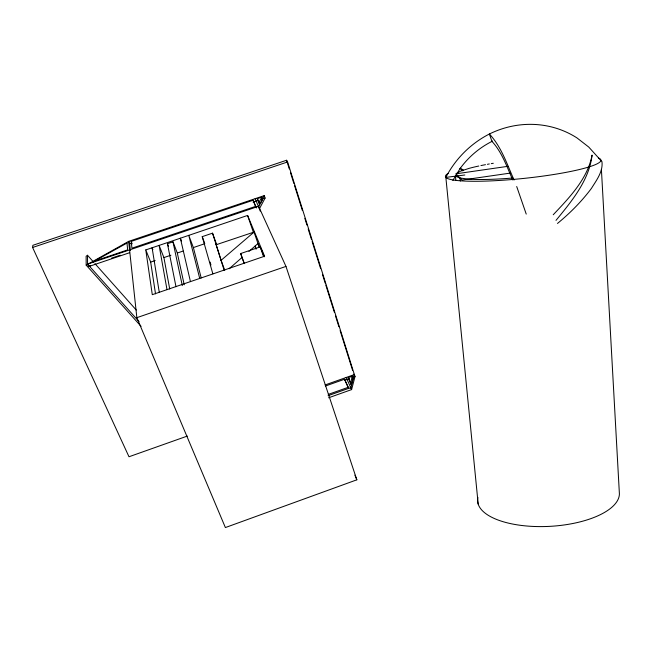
<?xml version="1.0" encoding="UTF-8"?>
<svg xmlns="http://www.w3.org/2000/svg" width="652" height="652" viewBox="0 0 652 652"><rect width="100%" height="100%" fill="white"/><g stroke="black" fill="none" stroke-linecap="round" stroke-linejoin="round"><path stroke-width="0.98" d="M187.311 436.074L128.99 456.759L32.6 247.475L32.861 245.307L286.578 160.253L287.605 161.957L355.006 376.595L351.599 389.603L328.592 397.785M351.249 384.696L352.952 378.25L352.316 376.228L348.225 377.679L351.249 384.696L348.225 377.679M346.188 377.475L351.599 389.603L350.955 387.557L354.37 374.574L325.087 384.957M350.605 382.667L352.316 376.228M141.076 326.359L86.186 265.136L128.656 241.37L264.272 195.608L265.087 198.061L259.439 208.779L255.144 198.689M260.776 203.114L262.65 199.577L261.835 197.116L257.271 198.656L259.83 204.891L257.271 198.656M264.272 195.608L258.599 206.285L87.58 264.117L88.648 266.57L129.634 252.707M258.999 202.405L261.835 197.116M478.193 504.094L445.854 177.385C455.43 158.811 470.768 143.505 489.391 134.002A92.437 88.036 -48.1 0 1 576.996 137.931L588.748 147.059L601.975 161.68C603.149 171.761 596.417 180.286 591.437 188.379C581.641 201.46 570.092 213.098 557.476 223.457M452.847 180.457L460.059 168.599A84.687 80.652 -48 0 1 492.537 141.125L491.934 141.362L489.391 134.002C501.396 146.822 507.02 164.231 514.061 180.025M556.009 220.368C571.625 201.329 589.188 180.302 592.073 155.086C587.615 178.868 569.343 197.67 553.23 214.761M229.186 268.722L242.104 257.418M248.942 251.436L257.972 243.538L259.447 247.116M258.958 246.423L254.044 232.071L221.101 260.303L215.779 243.522M93.595 262.112L87.498 255.258L86.129 256.26L86.186 265.136M456.53 173.408L460.442 171.191L469.057 168.371A68.321 8.818 -6 0 1 478.78 166.024M88.648 266.57L90.392 265.6M588.984 166.92L588.943 166.936A78.175 10.098 -6 0 1 491.942 180.857A78.175 10.098 -6 0 1 448.128 173.44M260.213 211.093L258.599 206.285L285.967 266.415L356.84 479.815L225.38 527.558L136.855 317.671L128.656 241.37L129.65 243.799L130.376 250.474M328.266 394.403L348.29 387.288L348.722 388.641M328.103 395.682L350.955 387.557M325.397 386.033L344.533 379.244L348.29 387.288M344.5 380.32L349.553 378.527M352.137 377.614L355.006 376.595L353.791 374.118M136.855 317.671L285.967 266.415M244.207 263.563L240.669 253.555L260.197 246.888L264.313 256.79M111.598 258.127L120.147 255.234M145.779 249.92L247.597 215.445L264.59 256.228L152.291 294.68L145.779 249.92L150.669 262.08L155.518 293.881M175.991 286.741L167.442 243.718L172.984 241.835L177.311 253.033L184.223 284.794M212.854 273.824L202.226 236.652L212.528 233.163L216.7 244.614M150.669 262.08L155.16 260.555M169.716 289.015L163.913 257.581L170.922 255.201M177.311 253.033L183.09 251.069M201.199 277.915L193.375 247.573L204.826 243.685M255.812 206.317L131.948 248.192L131.182 241.403L253.098 200.254L256.375 207.972M129.65 243.799L131.574 243.147M253.074 202.12L258.705 200.221M261.436 199.3L265.087 198.061M32.6 247.475L287.605 161.957M216.211 244.728L254.044 232.071M507.957 166.317L455.748 173.848L462.105 180.05L510.141 173.122M445.854 177.385L464.835 174.989M460.239 168.151L463.523 170.18M459.962 168.469L462.79 170.816M491.934 141.362C501.975 152.152 506.824 166.676 512.749 179.936M139.031 321.607L87.58 264.117L87.498 255.258M94.947 263.628L136.26 310.034M348.527 388.429L344.533 379.244M255.877 207.067L253.098 200.254M354.9 475.153L356.84 479.815M131.182 241.403L132.177 243.84M256.138 248.893L255.022 246.122L256.008 248.974M152.853 249.651L152.103 247.776L159.267 292.292M163.913 257.581L159.112 245.405L167.002 289.643M167.442 243.718L168.526 246.513M181.435 241.028L180.359 238.208L190.449 281.615M193.375 247.573L188.77 235.364L199.724 278.437M202.226 236.652L204.5 242.805M516.702 186.521L526.237 214.092M240.669 253.555L244.337 263.628M220.653 259.064L224.728 270.238M247.597 215.445L253.53 232.731M260.197 246.888L263.318 256M286.578 160.253L289.317 168.966M290.531 172.837L293.881 183.481M294.492 185.412L302.398 210.572M304.826 218.314L306.953 225.095M308.176 228.958L311.517 239.61M312.129 241.542L320.645 268.64M322.463 274.443L325.201 283.155M325.813 285.087L334.329 312.186M335.544 316.057L338.885 326.701M340.108 330.572L352.569 370.246M212.528 233.163L224.149 270.221M210.115 262.088L210.955 264.997M172.984 241.835L182.307 285.625M460.019 178.02L460.361 181.044M455.846 180.221L455.455 176.17L459.774 177.988L468.625 179.137A68.321 8.818 -6 0 0 512.774 178.012M601.421 169.65L619.4 493.914A71.003 29.405 -3.2 0 1 544.893 526.547A71.003 29.405 -3.2 0 1 477.892 497.427M598.675 158.086A78.077 10.09 -6 0 1 588.992 166.92M480.94 165.567A68.321 8.818 -6 0 1 485.487 164.671M487.386 164.312A68.321 8.818 -6 0 1 489.334 163.962M491.306 163.619A68.321 8.818 -6 0 1 493.303 163.277M126.977 243.074L94.385 261.134L127.678 249.879L126.977 243.074"/></g></svg>
